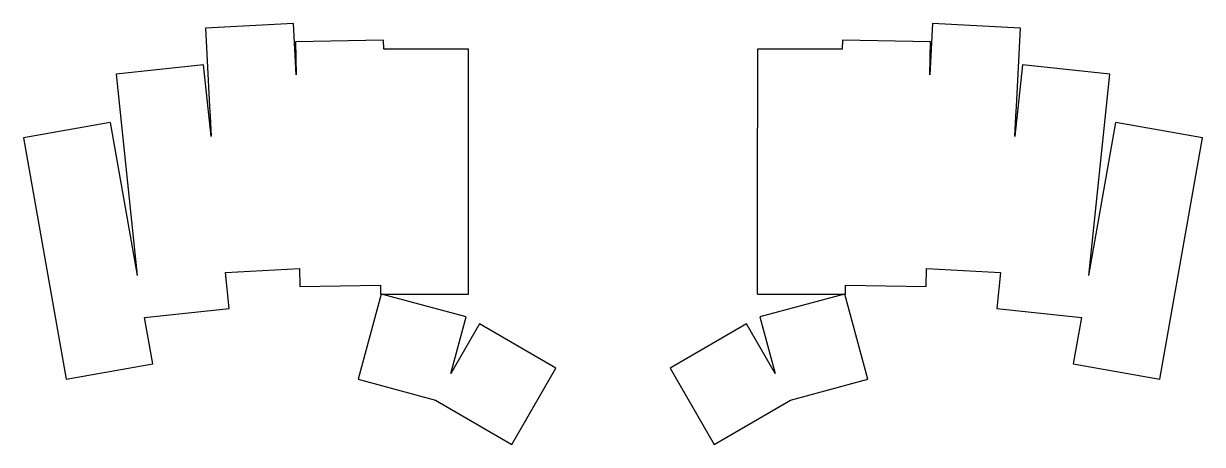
# Model space of a CAD drawing. Header units: millimetres. Extents: x 91 to 332, y -167 to -82.
import ezdxf

# ---------------------------------------------------------------- set-up
doc = ezdxf.new("R2010")
doc.units = ezdxf.units.MM

msp = doc.modelspace()

# ---------------------------------------------------------------- linework, layer by layer
for p, q in [((145.75, -81.53), (127.77, -82.48)), ((146.3, -92), (145.75, -81.53)), ((276.41, -81.53), (275.86, -92)), ((294.38, -82.48), (276.41, -81.53)), ((127.77, -82.48), (128.61, -98.46)), ((293.55, -98.46), (294.38, -82.48)), ((164.18, -84.91), (146.18, -85.23)), ((146.18, -85.23), (146.3, -92)), ((164.21, -86.78), (164.18, -84.91)), ((257.98, -84.91), (257.95, -86.78)), ((275.98, -85.23), (257.98, -84.91)), ((275.86, -92), (275.98, -85.23)), ((181.53, -86.78), (164.21, -86.78)), ((181.53, -136.78), (181.53, -86.78)), ((257.95, -86.78), (240.63, -86.78)), ((240.63, -86.78), (240.63, -102.78)), ((127.4, -89.97), (109.5, -91.85)), ((128.93, -104.58), (127.4, -89.97)), ((294.76, -89.97), (293.23, -104.58)), ((312.66, -91.85), (294.76, -89.97)), ((109.5, -91.85), (113.81, -132.94)), ((308.34, -132.94), (312.66, -91.85)), ((128.61, -98.46), (128.72, -100.45)), ((293.44, -100.45), (293.55, -98.46)), ((128.72, -100.45), (128.93, -104.58)), ((293.23, -104.58), (293.44, -100.45)), ((108.31, -101.74), (90.59, -104.86)), ((108.31, -101.74), (113.81, -132.94)), ((240.63, -136.78), (240.63, -102.78)), ((308.34, -132.94), (313.85, -101.74)), ((331.57, -104.86), (313.85, -101.74)), ((90.59, -104.86), (99.27, -154.1)), ((322.89, -154.1), (331.57, -104.86)), ((131.85, -132.33), (146.99, -131.54)), ((132.62, -139.7), (131.85, -132.33)), ((146.99, -131.54), (147.05, -135.22)), ((275.11, -135.22), (275.17, -131.54)), ((275.17, -131.54), (290.31, -132.33)), ((290.31, -132.33), (289.53, -139.7)), ((147.05, -135.22), (163.53, -134.93)), ((163.53, -134.93), (163.53, -136.78)), ((258.63, -134.93), (275.11, -135.22)), ((258.63, -136.78), (258.63, -134.93)), ((163.66, -136.78), (159, -154.14)), ((163.53, -136.78), (163.66, -136.78)), ((163.75, -136.78), (181.53, -136.78)), ((181.05, -141.41), (163.75, -136.78)), ((240.63, -136.78), (258.41, -136.78)), ((258.41, -136.78), (241.11, -141.41)), ((258.5, -136.78), (258.63, -136.78)), ((263.15, -154.14), (258.5, -136.78)), ((115.33, -141.52), (132.62, -139.7)), ((289.53, -139.7), (306.83, -141.52)), ((116.99, -150.98), (115.33, -141.52)), ((177.96, -152.95), (181.05, -141.41)), ((241.11, -141.41), (244.2, -152.95)), ((306.83, -141.52), (305.16, -150.98)), ((183.78, -142.85), (177.96, -152.95)), ((199.37, -151.85), (183.78, -142.85)), ((238.37, -142.85), (222.78, -151.85)), ((244.2, -152.95), (238.37, -142.85)), ((99.27, -154.1), (116.99, -150.98)), ((305.16, -150.98), (322.89, -154.1)), ((159, -154.14), (174.82, -158.38)), ((190.37, -167.44), (199.37, -151.85)), ((222.78, -151.85), (231.78, -167.44)), ((247.34, -158.38), (263.15, -154.14)), ((174.82, -158.38), (174.78, -158.44)), ((174.78, -158.44), (190.37, -167.44)), ((231.78, -167.44), (247.37, -158.44)), ((247.37, -158.44), (247.34, -158.38))]:
    msp.add_line(p, q)

doc.saveas('drawing.dxf')
